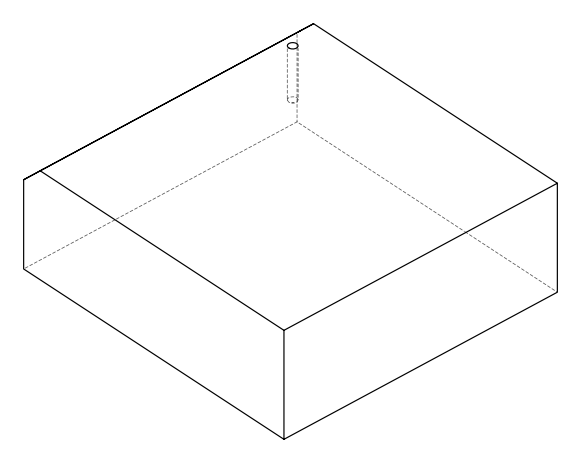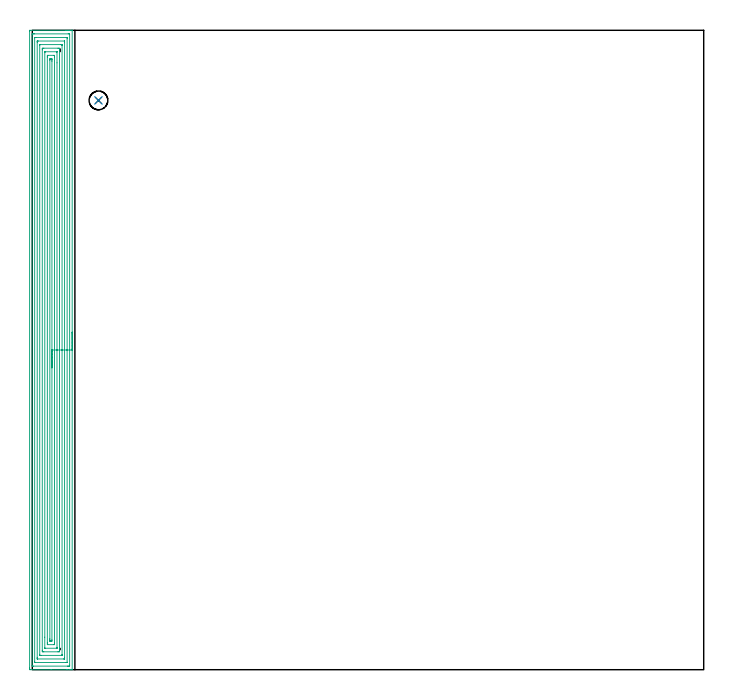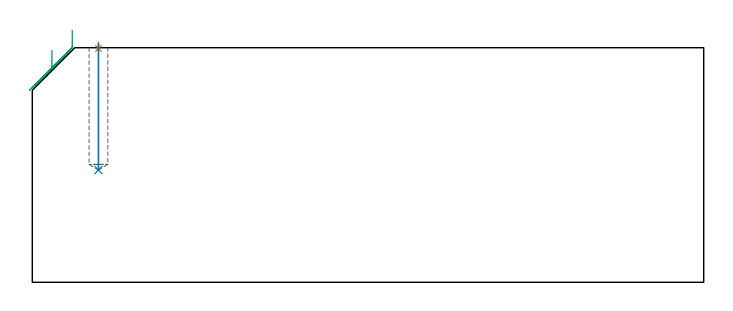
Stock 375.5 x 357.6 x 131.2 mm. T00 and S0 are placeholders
(PLAN: 3 operations, 2 tool changes, 26.4 min)
(1 SPOT_DRILL | STEP1POCKET | NXT0321_9005460120000 | 0.03 min | 1 mm3)
(2 DRILL_BLIND_HOLE_INTO_CENTER | STEP1POCKET | UGT0301_500 | 0.28 min | 5718 mm3)
(3 AREA_MILL | FG_CHAMFER_SURFACE | UGT0205_001 | 26.05 min | 101272 mm3)
(TOOL NXT0321_9005460120000 | NC Spot Drill, 142deg, 12mm, Carbide, Uncoated | D12 PA142 FL30 Z2)
(TOOL UGT0301_500 | Carbide Drill 10.5 mm | D10.5 PA118 FL87 Z2)
(TOOL UGT0205_001 | Chamfer Mill 20 x 3 x 45 deg. | D20 FL50 Z2)
(OP 1 SPOT_DRILL)
G17 G21 G94 G90
T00 M6
G54
G17 G0 G90 X37. Y318.4 S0 M3
G43 Z141.2 H0
G94 G81 G98 Z130.748 F250. R134.2
G80
M5
M2
(OP 2 DRILL_BLIND_HOLE_INTO_CENTER)
G17 G21 G94 G90
T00 M6
G54
G17 G0 G90 X37. Y318.4 S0 M3
G43 Z141.2 H0
G94 G81 G98 Z62.8 F250. R133.2
G80
M5
M2
(OP 3 AREA_MILL)
G17 G21 G94 G90
T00 M6
G54
G17 G0 G90 X22.3 Y188.8 S1061 M3
G43 Z141.2 H0
G94 G1 Y188.762 Z140.328 F250.
Y188.648 Z139.463
Y188.459 Z138.612
Y188.197 Z137.78
Y187.863 Z136.974
Y187.46 Z136.2
Y186.992 Z135.464
Y186.46 Z134.772
Y185.871 Z134.129
Y185.228 Z133.539
Y184.536 Z133.008
Y183.8 Z132.54
Y183.026 Z132.137
Y182.22 Z131.803
Y181.388 Z131.541
Y180.537 Z131.352
Y179.672 Z131.238
Y178.8 Z131.2
Y0.165
X22.305 Y0.01 Z131.195
X22.298 Y0.008 Z131.189
X21.963 Y0. Z130.862
X21.639 Z130.538
X20.973 Z129.868
X19.759 Z128.656
X19.211 Z128.105
X10.537 Z119.434
X-1.054 Z107.843
X-1.492 Y0.01 Z107.406
X-1.495 Y0.168 Z107.403
X-1.499 Y0.615 Z107.401
X-1.5 Y1.068 Z107.4
Y356.985
X-1.495 Y357.431 Z107.403
X-1.492 Y357.59 Z107.406
X-1.328 Y357.6 Z107.569
X18.604 Z127.499
X19.211 Z128.105
X19.759 Z128.656
X20.092 Z128.988
X20.64 Z129.536
X20.973 Z129.868
X21.639 Z130.538
X21.963 Z130.863
X22.298 Y357.595 Z131.189
Y357.594
X22.3 Y357.431 Z131.2
Y178.8
X20.886 Z129.786
X20.885 Y2.491 Z129.785
X20.884 Y2.402 Z129.784
X20.877 Y2.01 Z129.777
X20.486 Y2.002 Z129.386
X20.092 Y2.001 Z128.992
X19.607 Y2. Z128.507
X0.708 Y2.001 Z109.608
X0.221 Y2.003 Z109.121
X0.011 Y2.01 Z108.911
X-0.079 Y2.036 Z108.821
X-0.085 Y2.312 Z108.815
Y2.402
Y355.109
X-0.084 Y355.198 Z108.816
X-0.077 Y355.59 Z108.823
X0.314 Y355.598 Z109.214
X0.708 Y355.599 Z109.608
X1.193 Y355.6 Z110.093
X20.092 Y355.599 Z128.992
X20.58 Y355.597 Z129.48
X20.789 Y355.59 Z129.689
X20.879 Y355.564 Z129.779
X20.884 Y355.288 Z129.784
X20.885 Y355.198 Z129.785
X20.886 Y178.8 Z129.786
X19.471 Z128.371
Y4.188
X19.47 Y4.056 Z128.37
X19.468 Y4.024 Z128.368
X19.465 Y4.014 Z128.365
X19.456 Y4.01 Z128.356
X19.393 Y4.003 Z128.293
X19.211 Y4.001 Z128.111
X18.515 Y4. Z127.415
X1.775 Z110.675
X1.589 Y4.002 Z110.489
X1.404 Y4.006 Z110.304
X1.352 Y4.01 Z110.252
X1.335 Y4.015 Z110.235
X1.333 Y4.03 Z110.233
X1.33 Y4.1 Z110.23
X1.329 Y4.188 Z110.229
X1.328 Y4.452 Z110.228
X1.329 Y353.412 Z110.229
X1.33 Y353.544 Z110.23
X1.333 Y353.576 Z110.233
X1.335 Y353.586 Z110.235
X1.344 Y353.59 Z110.244
X1.407 Y353.597 Z110.307
X1.589 Y353.599 Z110.489
X2.285 Y353.6 Z111.185
X19.025 Z127.925
X19.211 Y353.598 Z128.111
X19.396 Y353.594 Z128.296
X19.448 Y353.59 Z128.348
X19.465 Y353.585 Z128.365
X19.467 Y353.569 Z128.367
X19.47 Y353.5 Z128.37
X19.471 Y353.412 Z128.371
Y353.148
Y178.8
X18.057 Z126.957
Y6.867
X18.055 Y6.253 Z126.955
X18.052 Y6.045 Z126.952
X18.051 Y6.016 Z126.951
X18.035 Y6.01 Z126.935
X17.983 Y6.006 Z126.883
X17.876 Y6.003 Z126.776
X17.449 Y6. Z126.349
X2.921 Y6.001 Z111.821
X2.82 Y6.003 Z111.72
X2.769 Y6.007 Z111.669
X2.75 Y6.01 Z111.65
X2.748 Y6.024 Z111.648
X2.746 Y6.13 Z111.646
X2.743 Y6.591 Z111.643
Y6.867
Y350.733
X2.745 Y351.347 Z111.645
X2.748 Y351.555 Z111.648
X2.749 Y351.584 Z111.649
X2.765 Y351.59 Z111.665
X2.817 Y351.594 Z111.717
X2.924 Y351.598 Z111.824
X3.351 Y351.6 Z112.251
X17.879 Y351.599 Z126.779
X17.98 Y351.597 Z126.88
X18.031 Y351.593 Z126.931
X18.05 Y351.59 Z126.95
X18.051 Y351.576 Z126.951
X18.054 Y351.47 Z126.954
X18.057 Y351.009 Z126.957
Y350.733
Y178.8
X16.643 Z125.543
Y8.501
X16.641 Y8.347 Z125.541
X16.636 Y8.042 Z125.536
X16.632 Y8.008 Z125.532
X16.627 Y8.005 Z125.527
X16.608 Y8.002 Z125.508
X16.567 Y8. Z125.467
X16.331 Z125.231
X4.877 Z113.777
X4.233 Y8.003 Z113.133
X4.19 Y8.006 Z113.09
X4.172 Y8.009 Z113.072
X4.164 Y8.117 Z113.064
X4.159 Y8.424 Z113.059
X4.157 Y8.577 Z113.057
Y349.1
X4.159 Y349.253 Z113.059
X4.164 Y349.558 Z113.064
X4.168 Y349.592 Z113.068
X4.173 Y349.595 Z113.073
X4.192 Y349.598 Z113.092
X4.233 Y349.6 Z113.133
X4.469 Z113.369
X15.923 Z124.823
X16.567 Y349.597 Z125.467
X16.61 Y349.594 Z125.51
X16.628 Y349.591 Z125.528
X16.636 Y349.482 Z125.536
X16.641 Y349.176 Z125.541
X16.643 Y349.023 Z125.543
Y178.8
X15.229 Z124.129
X15.228 Y10.904 Z124.128
X15.226 Y10.44 Z124.126
X15.222 Y10.018 Z124.122
X14.805 Y10.008 Z123.705
X14.357 Y10.001 Z123.257
X6.428 Z115.328
X5.995 Y10.009 Z114.895
X5.578 Y10.02 Z114.478
X5.574 Y10.44 Z114.474
X5.572 Y10.869 Z114.472
Y346.696
X5.574 Y347.16 Z114.474
X5.578 Y347.582 Z114.478
X5.995 Y347.592 Z114.895
X6.443 Y347.599 Z115.343
X14.372 Z123.272
X14.805 Y347.591 Z123.705
X15.222 Y347.579 Z124.122
X15.226 Y347.16 Z124.126
X15.228 Y346.731 Z124.128
X15.229 Y178.8 Z124.129
X13.815 Z122.715
X13.814 Y12.338 Z122.714
Y12.226
X13.81 Y12.032 Z122.71
X13.809 Y12.016 Z122.709
X13.757 Y12.01 Z122.657
X13.639 Y12.004 Z122.539
X13.49 Y12.001 Z122.39
X7.099 Y12. Z115.999
X7.029 Y12.002 Z115.929
X7.008 Y12.005 Z115.908
X6.992 Y12.01 Z115.892
X6.99 Y12.04 Z115.89
X6.986 Y12.114 Z115.886
X6.985 Y18.186 Z115.885
X6.986 Y345.262 Z115.886
Y345.374
X6.99 Y345.568 Z115.89
X6.991 Y345.584 Z115.891
X7.043 Y345.59 Z115.943
X7.162 Y345.596 Z116.062
X7.31 Y345.599 Z116.21
X13.701 Y345.6 Z122.601
X13.771 Y345.598 Z122.671
X13.792 Y345.595 Z122.692
X13.808 Y345.59 Z122.708
X13.81 Y345.56 Z122.71
X13.814 Y345.486 Z122.714
X13.815 Y339.411 Z122.715
Y178.8
X12.4 Z121.3
Y14.906
X12.399 Y14.665 Z121.299
X12.393 Y14.013 Z121.293
X12.174 Y14. Z121.074
X12.162 Z121.062
X8.638 Y14.001 Z117.538
X8.407 Y14.013 Z117.307
X8.403 Y14.251 Z117.303
X8.4 Y14.906 Z117.3
Y15.147
Y342.694
X8.401 Y342.935 Z117.301
X8.407 Y343.587 Z117.307
X8.626 Y343.6 Z117.526
X8.638 Z117.538
X12.162 Y343.599 Z121.062
X12.393 Y343.587 Z121.293
X12.397 Y343.349 Z121.297
X12.4 Y342.694 Z121.3
Y342.453
Y178.8
X10.986 Z119.886
X10.985 Y16.692 Z119.885
X10.982 Y16.102 Z119.882
X10.979 Y16.022 Z119.879
X10.911 Y16.01 Z119.811
X10.741 Y16.005 Z119.641
X10.4 Y16.001 Z119.3
X10.201 Y16. Z119.101
X9.984 Y16.002 Z118.884
X9.875 Y16.006 Z118.775
X9.826 Y16.01 Z118.726
X9.821 Y16.04 Z118.721
X9.816 Y16.391 Z118.716
X9.814 Y16.692 Z118.714
Y17.286
X9.815 Y340.908 Z118.715
X9.818 Y341.498 Z118.718
X9.821 Y341.578 Z118.721
X9.889 Y341.59 Z118.789
X10.059 Y341.595 Z118.959
X10.4 Y341.599 Z119.3
X10.599 Y341.6 Z119.499
X10.816 Y341.598 Z119.716
X10.925 Y341.594 Z119.825
X10.974 Y341.59 Z119.874
X10.979 Y341.56 Z119.879
X10.984 Y341.209 Z119.884
X10.986 Y340.908 Z119.886
Y340.314
Y178.8
Y177.928 Z119.924
Y177.064 Z120.038
Y176.212 Z120.227
Y175.38 Z120.489
Y174.574 Z120.823
Y173.8 Z121.226
Y173.064 Z121.695
Y172.372 Z122.226
Y171.729 Z122.815
Y171.14 Z123.458
Y170.609 Z124.15
Y170.14 Z124.886
Y169.737 Z125.66
Y169.403 Z126.466
Y169.141 Z127.298
Y168.952 Z128.15
Y168.838 Z129.015
Y168.8 Z129.886
G0 Z141.2
M5
M2
